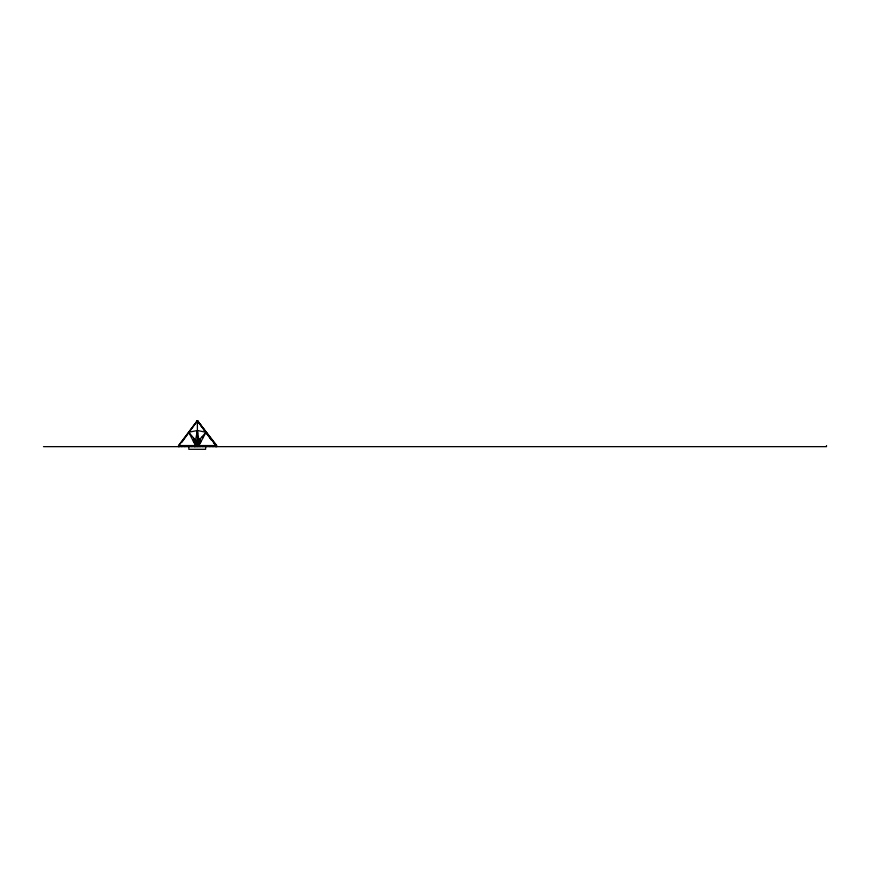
<?xml version="1.0" encoding="UTF-8"?>
<svg xmlns="http://www.w3.org/2000/svg" width="870" height="870" viewBox="0 0 870 870"><rect width="100%" height="100%" fill="white"/><g stroke="black" fill="none" stroke-linecap="round" stroke-linejoin="round"><path stroke-width="1.3" d="M193.879 438.36L193.434 441.394L194.815 443.037L195.261 440.002M194.119 442.221L194.575 439.176M198.904 445.56L206.016 432.26L197.392 430.509L188.757 432.26L195.532 445.56M181.808 442.319L197.392 420.688L216.804 445.56L216.804 446.604M178.85 446.647L178.85 445.56L197.392 420.688L216.347 445.56L216.347 446.604M178.85 445.56L215.934 445.56L197.392 420.688L178.524 445.56L178.524 446.604M206.016 432.26L198.904 440.318L198.904 446.647M199.404 441.666L200.535 440.394M196.924 432.977L197.773 432.977M195.989 441.84L198.469 441.84M195.989 443.037L198.469 443.037M195.532 446.06L198.904 446.06M43.5 446.647L826.5 446.647L826.5 445.56M201.514 437.36L203.167 437.577M188.757 432.26L195.532 440.318L195.532 446.647M193.662 439.883L195.043 441.525M197.392 440.318L197.392 420.688L208.659 435.826M210.268 437.991L211.878 440.155M213.487 442.319L215.097 444.483M197.392 420.688L205.179 431.509M206.734 433.662L211.41 440.155M200.285 438.752L200.785 442.036L199.665 443.308L199.154 440.024M199.719 439.393L200.22 442.667M215.901 445.56L215.934 446.647M215.314 445.56L215.314 446.604M212.965 445.56L212.965 446.647M209.898 445.56L209.898 446.647M206.44 445.56L206.44 446.647M205.603 446.245L205.603 449.311L188.833 449.311L188.833 446.245M202.862 445.56L202.862 446.647M200.078 445.516L200.122 446.647M197.392 445.56L197.392 446.647M197.229 440.862L197.229 444.233M196.413 445.56L196.413 446.604M194.652 445.56L194.652 446.604M194.336 445.56L194.336 446.647M191.911 445.56L191.911 446.647M188.344 445.56L188.344 446.647M184.886 445.56L184.886 446.647M181.819 445.56L181.819 446.647M179.47 445.56L179.47 446.604M197.392 430.509L195.532 440.318L198.904 440.318L197.392 430.509M198.469 440.862L195.989 440.862L195.989 444.233L198.469 444.233L198.469 440.862"/></g></svg>
